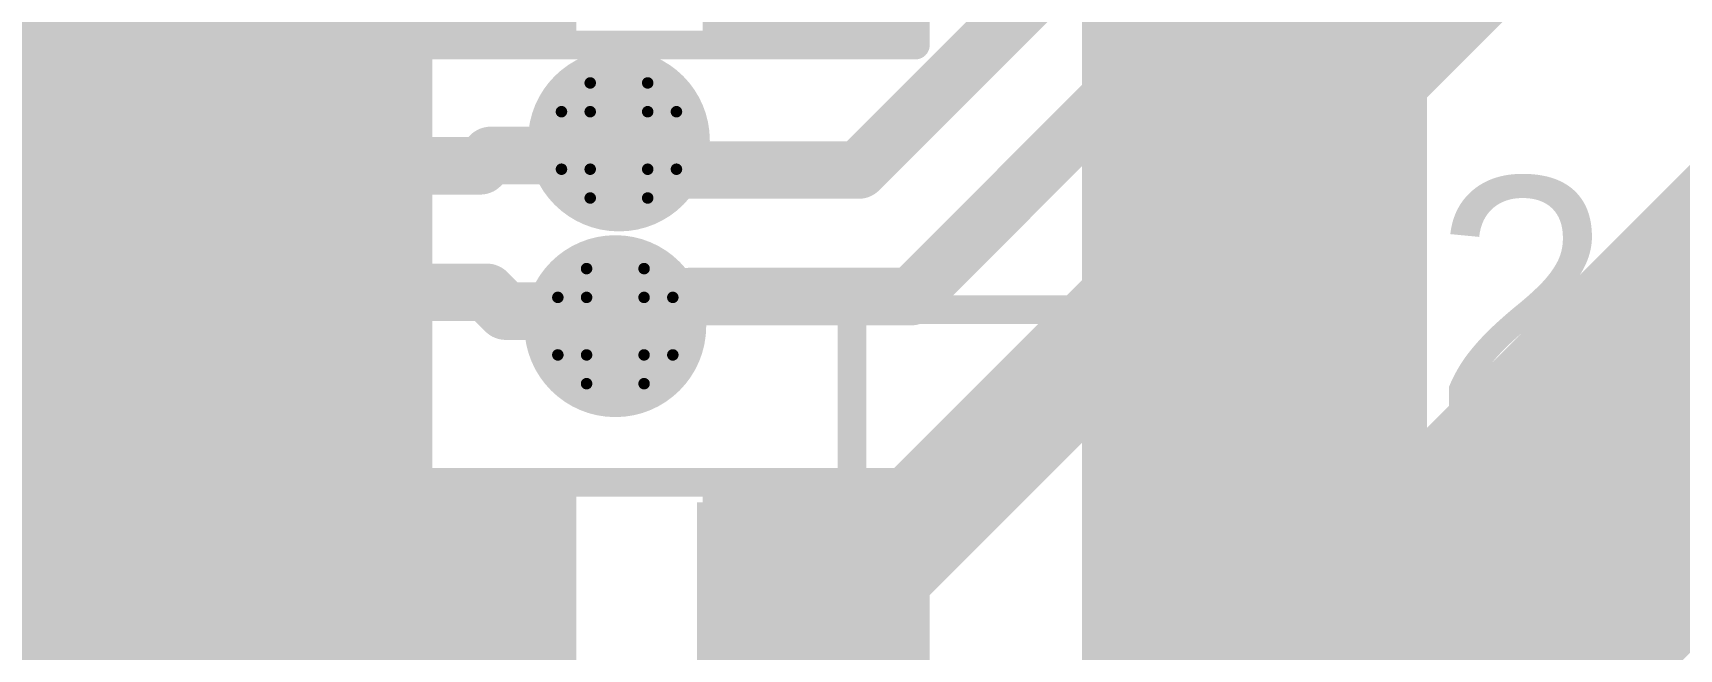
# Model space of a CAD drawing. Header units: inches. Extents: x -60 to 307, y -25 to 134.
# Drawn here: x -4.99 to 2.28, y 19.76 to 22.48 of the extents above; entities that cross this region are included whole.
import ezdxf

# ---------------------------------------------------------------- set-up
doc = ezdxf.new("R2010")
doc.units = ezdxf.units.IN
for name, color, linetype in [('BOARD OUTLINE', 216, 'Continuous'), ('Bottom Layer', 5, 'Continuous'), ('Bottom Solder', 6, 'Continuous'), ('Drill Drawing', 1, 'Continuous'), ('Top Layer', 1, 'Continuous'), ('Top Overlay', 2, 'Continuous'), ('Top Paste', 8, 'Continuous'), ('Top Solder', 216, 'Continuous'), ('Via Holes', 16, 'Continuous')]:
    doc.layers.add(name, color=color, linetype=linetype)
doc.styles.add('Arial', font='', dxfattribs={"height": 0.2})
doc.styles.get('Arial').set_extended_font_data('Arial')

# ---------------------------------------------------------------- blocks, each defined once
blk = doc.blocks.new('R___0603_19')
at = {"layer": 'Top Layer'}
for points in [[(-0.3809999999999999, 0.4445), (-0.3809999999999999, -0.4445), (-1.143, -0.4445), (-1.143, 0.4445)], [(1.143, 0.4445), (1.143, -0.4445), (0.3809999999999999, -0.4445), (0.3809999999999999, 0.4445)]]:
    blk.add_hatch(color=1, dxfattribs=at).paths.add_polyline_path(points)
at = {"layer": 'Top Paste'}
for points in [[(-0.3809999999999999, 0.4445), (-0.3809999999999999, -0.4445), (-1.143, -0.4445), (-1.143, 0.4445)], [(1.143, 0.4445), (1.143, -0.4445), (0.3809999999999999, -0.4445), (0.3809999999999999, 0.4445)]]:
    blk.add_hatch(color=8, dxfattribs=at).paths.add_polyline_path(points)
at = {"layer": 'Top Solder'}
for points in [[(-0.2794, 0.5460999999999999), (-0.2794, -0.5460999999999999), (-1.2446, -0.5460999999999999), (-1.2446, 0.5460999999999999)], [(1.2446, 0.5460999999999999), (1.2446, -0.5460999999999999), (0.2794, -0.5460999999999999), (0.2794, 0.5460999999999999)]]:
    blk.add_hatch(color=216, dxfattribs=at).paths.add_polyline_path(points)
at = {"layer": 'Top Overlay'}
for points in [[(-1.2192, 0.5334, 0.127, 0.127, 0), (-1.2192, -0.5334, 0.127, 0.127, 0)], [(1.2192, 0.5334, 0.127, 0.127, 0), (-1.2192, 0.5334, 0.127, 0.127, 0)], [(1.2192, 0.5334, 0.127, 0.127, 0), (1.2192, -0.5334, 0.127, 0.127, 0)], [(1.2192, -0.5334, 0.127, 0.127, 0), (-1.2192, -0.5334, 0.127, 0.127, 0)]]:
    blk.add_lwpolyline(points, format="xyseb", dxfattribs=at)
for points in [[(-1.25095, 0.5334, 0.0635, 0.0635, 1), (-1.18745, 0.5334, 0.0635, 0.0635, 1)], [(-1.25095, 0.5334, 0.0635, 0.0635, 1), (-1.18745, 0.5334, 0.0635, 0.0635, 1)], [(1.18745, 0.5334, 0.0635, 0.0635, 1), (1.25095, 0.5334, 0.0635, 0.0635, 1)], [(1.18745, 0.5334, 0.0635, 0.0635, 1), (1.25095, 0.5334, 0.0635, 0.0635, 1)], [(-1.25095, -0.5334, 0.0635, 0.0635, 1), (-1.18745, -0.5334, 0.0635, 0.0635, 1)], [(-1.25095, -0.5334, 0.0635, 0.0635, 1), (-1.18745, -0.5334, 0.0635, 0.0635, 1)], [(1.18745, -0.5334, 0.0635, 0.0635, 1), (1.25095, -0.5334, 0.0635, 0.0635, 1)], [(1.18745, -0.5334, 0.0635, 0.0635, 1), (1.25095, -0.5334, 0.0635, 0.0635, 1)]]:
    blk.add_lwpolyline(points, format="xyseb", close=True, dxfattribs=at)
blk = doc.blocks.new('R___0603_20')
at = {"layer": 'Top Layer'}
for points in [[(-0.3809999999999999, 0.4445), (-0.3809999999999999, -0.4445), (-1.143, -0.4445), (-1.143, 0.4445)], [(1.143, 0.4445), (1.143, -0.4445), (0.3809999999999999, -0.4445), (0.3809999999999999, 0.4445)]]:
    blk.add_hatch(color=1, dxfattribs=at).paths.add_polyline_path(points)
at = {"layer": 'Top Paste'}
for points in [[(-0.3809999999999999, 0.4445), (-0.3809999999999999, -0.4445), (-1.143, -0.4445), (-1.143, 0.4445)], [(1.143, 0.4445), (1.143, -0.4445), (0.3809999999999999, -0.4445), (0.3809999999999999, 0.4445)]]:
    blk.add_hatch(color=8, dxfattribs=at).paths.add_polyline_path(points)
at = {"layer": 'Top Solder'}
for points in [[(-0.2794, 0.5460999999999999), (-0.2794, -0.5460999999999999), (-1.2446, -0.5460999999999999), (-1.2446, 0.5460999999999999)], [(1.2446, 0.5460999999999999), (1.2446, -0.5460999999999999), (0.2794, -0.5460999999999999), (0.2794, 0.5460999999999999)]]:
    blk.add_hatch(color=216, dxfattribs=at).paths.add_polyline_path(points)
at = {"layer": 'Top Overlay'}
for points in [[(1.2192, 0.5334, 0.127, 0.127, 0), (-1.2192, 0.5334, 0.127, 0.127, 0)], [(-1.2192, 0.5334, 0.127, 0.127, 0), (-1.2192, -0.5334, 0.127, 0.127, 0)], [(1.2192, 0.5334, 0.127, 0.127, 0), (1.2192, -0.5334, 0.127, 0.127, 0)], [(1.2192, -0.5334, 0.127, 0.127, 0), (-1.2192, -0.5334, 0.127, 0.127, 0)]]:
    blk.add_lwpolyline(points, format="xyseb", dxfattribs=at)
for points in [[(-1.25095, 0.5334, 0.0635, 0.0635, 1), (-1.18745, 0.5334, 0.0635, 0.0635, 1)], [(-1.25095, 0.5334, 0.0635, 0.0635, 1), (-1.18745, 0.5334, 0.0635, 0.0635, 1)], [(1.18745, 0.5334, 0.0635, 0.0635, 1), (1.25095, 0.5334, 0.0635, 0.0635, 1)], [(1.18745, 0.5334, 0.0635, 0.0635, 1), (1.25095, 0.5334, 0.0635, 0.0635, 1)], [(-1.25095, -0.5334, 0.0635, 0.0635, 1), (-1.18745, -0.5334, 0.0635, 0.0635, 1)], [(-1.25095, -0.5334, 0.0635, 0.0635, 1), (-1.18745, -0.5334, 0.0635, 0.0635, 1)], [(1.18745, -0.5334, 0.0635, 0.0635, 1), (1.25095, -0.5334, 0.0635, 0.0635, 1)], [(1.18745, -0.5334, 0.0635, 0.0635, 1), (1.25095, -0.5334, 0.0635, 0.0635, 1)]]:
    blk.add_lwpolyline(points, format="xyseb", close=True, dxfattribs=at)

msp = doc.modelspace()

# ---------------------------------------------------------------- hatches: boundary and pattern name
at = {"layer": 'Bottom Layer'}
msp.add_hatch(color=5, dxfattribs=at).paths.add_polyline_path([(-5.9436, 18.1356), (-3.2258, 18.1356), (-3.2258, 24.13), (-5.9436, 24.13)])
h = msp.add_hatch(color=5, dxfattribs=at)
edge = h.paths.add_edge_path()
edge.add_arc((-2.40178082, 22.00676574), 0.2999994, 0, 360)
h = msp.add_hatch(color=5, dxfattribs=at)
edge = h.paths.add_edge_path()
edge.add_arc((-2.4178006, 21.18688676), 0.2999994, 0, 360)
at = {"layer": 'Bottom Solder'}
h = msp.add_hatch(color=6, dxfattribs=at)
edge = h.paths.add_edge_path()
edge.add_arc((-2.40178082, 22.00676574), 0.4015993999999999, 0, 360)
h = msp.add_hatch(color=6, dxfattribs=at)
edge = h.paths.add_edge_path()
edge.add_arc((-2.4178006, 21.18688676), 0.4015993999999999, 0, 360)
at = {"layer": 'Top Layer'}
h = msp.add_hatch(color=1, dxfattribs=at)
edge = h.paths.add_edge_path()
edge.add_arc((-2.40178082, 22.00676574), 0.2999994, 0, 360)
h = msp.add_hatch(color=1, dxfattribs=at)
edge = h.paths.add_edge_path()
edge.add_arc((-2.4178006, 21.18688676), 0.2999994, 0, 360)
msp.add_hatch(color=1, dxfattribs=at).paths.add_polyline_path([(-2.0574, 17.4879), (-1.1684, 17.4879), (-1.1684, 20.4089), (-2.0574, 20.4089)])
at = {"layer": 'Top Solder'}
h = msp.add_hatch(color=216, dxfattribs=at)
edge = h.paths.add_edge_path()
edge.add_arc((-2.40178082, 22.00676574), 0.4015993999999999, 0, 360)
h = msp.add_hatch(color=216, dxfattribs=at)
edge = h.paths.add_edge_path()
edge.add_arc((-2.4178006, 21.18688676), 0.4015993999999999, 0, 360)
at = {"layer": 'Via Holes'}
h = msp.add_hatch(color=7, dxfattribs=at)
edge = h.paths.add_edge_path()
edge.add_arc((-2.40178082, 22.00676574), 0.1499997, 0, 360)
h = msp.add_hatch(color=7, dxfattribs=at)
edge = h.paths.add_edge_path()
edge.add_arc((-2.4178006, 21.18688676), 0.1499997, 0, 360)

# ---------------------------------------------------------------- linework, layer by layer
at = {"layer": 'BOARD OUTLINE'}
msp.add_lwpolyline([(33.88973156, 54.23826084, 0.254, 0.254, -6.230382161824239), (11.98354728, 54.26044266, 0.254, 0.254, 0)], format="xyseb", dxfattribs=at)
at = {"layer": 'Bottom Layer'}
for points in [[(-1.11077248, 21.31742752, 0.254, 0.254, 0), (9.040096219999999, 31.46829622, 0.254, 0.254, 0)], [(-2.3114, 19.0754, 0.508, 0.508, 0), (9.118599999999999, 30.5054, 0.508, 0.508, 0)], [(-1.34223252, 21.87622752, 0.254, 0.254, 0), (6.02116652, 29.23962656, 0.254, 0.254, 0)], [(0.4064, 18.8976, 1.524, 1.524, 0), (3.6576, 22.1488, 1.524, 1.524, 0)], [(-2.40178082, 22.00676574, 0.254, 0.254, 0), (-2.33557826, 21.94056318, 0.254, 0.254, 0)], [(-2.33557826, 21.94056318, 0.254, 0.254, 0), (-2.14432896, 21.94056318, 0.254, 0.254, 0)], [(-2.14432896, 21.94056318, 0.254, 0.254, 0), (-2.07999076, 21.87622498, 0.254, 0.254, 0)], [(-2.07999076, 21.87622498, 0.254, 0.254, 0), (-1.72078142, 21.87622498, 0.254, 0.254, 0)], [(-1.72078142, 21.87622498, 0.254, 0.254, 0), (-1.72077888, 21.87622752, 0.254, 0.254, 0)], [(-1.72077888, 21.87622752, 0.254, 0.254, 0), (-1.34223252, 21.87622752, 0.254, 0.254, 0)], [(-2.1603462, 21.25308932, 0.254, 0.254, 0), (-2.09601054, 21.31742498, 0.254, 0.254, 0)], [(-2.09601054, 21.31742498, 0.254, 0.254, 0), (-1.48932138, 21.31742498, 0.254, 0.254, 0)], [(-1.48932138, 21.31742498, 0.254, 0.254, 0), (-1.48931884, 21.31742752, 0.254, 0.254, 0)], [(-1.48931884, 21.31742752, 0.254, 0.254, 0), (-1.11077248, 21.31742752, 0.254, 0.254, 0)], [(-2.4178006, 21.18688676, 0.254, 0.254, 0), (-2.35159804, 21.25308932, 0.254, 0.254, 0)], [(-2.35159804, 21.25308932, 0.254, 0.254, 0), (-2.1603462, 21.25308932, 0.254, 0.254, 0)]]:
    msp.add_lwpolyline(points, format="xyseb", dxfattribs=at)
for points in [[(-2.46528082, 22.00676574, 0.127, 0.127, 1), (-2.33828082, 22.00676574, 0.127, 0.127, 1)], [(-2.39907826, 21.94056318, 0.127, 0.127, 1), (-2.27207826, 21.94056318, 0.127, 0.127, 1)], [(-2.39907826, 21.94056318, 0.127, 0.127, 1), (-2.27207826, 21.94056318, 0.127, 0.127, 1)], [(-2.20782896, 21.94056318, 0.127, 0.127, 1), (-2.08082896, 21.94056318, 0.127, 0.127, 1)], [(-2.20782896, 21.94056318, 0.127, 0.127, 1), (-2.08082896, 21.94056318, 0.127, 0.127, 1)], [(-2.14349076, 21.87622498, 0.127, 0.127, 1), (-2.01649076, 21.87622498, 0.127, 0.127, 1)], [(-2.14349076, 21.87622498, 0.127, 0.127, 1), (-2.01649076, 21.87622498, 0.127, 0.127, 1)], [(-1.78428142, 21.87622498, 0.127, 0.127, 1), (-1.65728142, 21.87622498, 0.127, 0.127, 1)], [(-1.78428142, 21.87622498, 0.127, 0.127, 1), (-1.65728142, 21.87622498, 0.127, 0.127, 1)], [(-1.78427888, 21.87622752, 0.127, 0.127, 1), (-1.65727888, 21.87622752, 0.127, 0.127, 1)], [(-1.78427888, 21.87622752, 0.127, 0.127, 1), (-1.65727888, 21.87622752, 0.127, 0.127, 1)], [(-1.40573252, 21.87622752, 0.127, 0.127, 1), (-1.27873252, 21.87622752, 0.127, 0.127, 1)], [(-1.40573252, 21.87622752, 0.127, 0.127, 1), (-1.27873252, 21.87622752, 0.127, 0.127, 1)], [(-2.15951054, 21.31742498, 0.127, 0.127, 1), (-2.03251054, 21.31742498, 0.127, 0.127, 1)], [(-2.15951054, 21.31742498, 0.127, 0.127, 1), (-2.03251054, 21.31742498, 0.127, 0.127, 1)], [(-1.55282138, 21.31742498, 0.127, 0.127, 1), (-1.42582138, 21.31742498, 0.127, 0.127, 1)], [(-1.55282138, 21.31742498, 0.127, 0.127, 1), (-1.42582138, 21.31742498, 0.127, 0.127, 1)], [(-1.55281884, 21.31742752, 0.127, 0.127, 1), (-1.42581884, 21.31742752, 0.127, 0.127, 1)], [(-1.55281884, 21.31742752, 0.127, 0.127, 1), (-1.42581884, 21.31742752, 0.127, 0.127, 1)], [(-1.17427248, 21.31742752, 0.127, 0.127, 1), (-1.04727248, 21.31742752, 0.127, 0.127, 1)], [(-1.17427248, 21.31742752, 0.127, 0.127, 1), (-1.04727248, 21.31742752, 0.127, 0.127, 1)], [(-2.4813006, 21.18688676, 0.127, 0.127, 1), (-2.3543006, 21.18688676, 0.127, 0.127, 1)], [(-2.41509804, 21.25308932, 0.127, 0.127, 1), (-2.28809804, 21.25308932, 0.127, 0.127, 1)], [(-2.41509804, 21.25308932, 0.127, 0.127, 1), (-2.28809804, 21.25308932, 0.127, 0.127, 1)], [(-2.2238462, 21.25308932, 0.127, 0.127, 1), (-2.0968462, 21.25308932, 0.127, 0.127, 1)], [(-2.2238462, 21.25308932, 0.127, 0.127, 1), (-2.0968462, 21.25308932, 0.127, 0.127, 1)]]:
    msp.add_lwpolyline(points, format="xyseb", close=True, dxfattribs=at)
at = {"layer": 'Drill Drawing'}
for points in [[(-2.52878082, 22.13376574, 0.0508, 0.0508, 0), (-2.52878082, 22.26076574, 0.0508, 0.0508, 0)], [(-2.52878082, 22.26076574, 0.0508, 0.0508, 0), (-2.27478082, 22.26076574, 0.0508, 0.0508, 0)], [(-2.27478082, 22.13376574, 0.0508, 0.0508, 0), (-2.27478082, 22.26076574, 0.0508, 0.0508, 0)], [(-2.65578082, 21.87976574, 0.0508, 0.0508, 0), (-2.65578082, 22.13376574, 0.0508, 0.0508, 0)], [(-2.65578082, 22.13376574, 0.0508, 0.0508, 0), (-2.52878082, 22.13376574, 0.0508, 0.0508, 0)], [(-2.27478082, 22.13376574, 0.0508, 0.0508, 0), (-2.14778082, 22.13376574, 0.0508, 0.0508, 0)], [(-2.14778082, 21.87976574, 0.0508, 0.0508, 0), (-2.14778082, 22.13376574, 0.0508, 0.0508, 0)], [(-2.65578082, 21.87976574, 0.0508, 0.0508, 0), (-2.52878082, 21.87976574, 0.0508, 0.0508, 0)], [(-2.52878082, 21.75276574, 0.0508, 0.0508, 0), (-2.52878082, 21.87976574, 0.0508, 0.0508, 0)], [(-2.27478082, 21.87976574, 0.0508, 0.0508, 0), (-2.14778082, 21.87976574, 0.0508, 0.0508, 0)], [(-2.27478082, 21.75276574, 0.0508, 0.0508, 0), (-2.27478082, 21.87976574, 0.0508, 0.0508, 0)], [(-2.52878082, 21.75276574, 0.0508, 0.0508, 0), (-2.27478082, 21.75276574, 0.0508, 0.0508, 0)], [(-2.5448006, 21.31388676, 0.0508, 0.0508, 0), (-2.5448006, 21.44088676, 0.0508, 0.0508, 0)], [(-2.5448006, 21.44088676, 0.0508, 0.0508, 0), (-2.2908006, 21.44088676, 0.0508, 0.0508, 0)], [(-2.2908006, 21.31388676, 0.0508, 0.0508, 0), (-2.2908006, 21.44088676, 0.0508, 0.0508, 0)], [(-2.6718006, 21.05988676, 0.0508, 0.0508, 0), (-2.6718006, 21.31388676, 0.0508, 0.0508, 0)], [(-2.6718006, 21.31388676, 0.0508, 0.0508, 0), (-2.5448006, 21.31388676, 0.0508, 0.0508, 0)], [(-2.2908006, 21.31388676, 0.0508, 0.0508, 0), (-2.1638006, 21.31388676, 0.0508, 0.0508, 0)], [(-2.1638006, 21.05988676, 0.0508, 0.0508, 0), (-2.1638006, 21.31388676, 0.0508, 0.0508, 0)], [(-2.6718006, 21.05988676, 0.0508, 0.0508, 0), (-2.5448006, 21.05988676, 0.0508, 0.0508, 0)], [(-2.5448006, 20.93288676, 0.0508, 0.0508, 0), (-2.5448006, 21.05988676, 0.0508, 0.0508, 0)], [(-2.2908006, 21.05988676, 0.0508, 0.0508, 0), (-2.1638006, 21.05988676, 0.0508, 0.0508, 0)], [(-2.2908006, 20.93288676, 0.0508, 0.0508, 0), (-2.2908006, 21.05988676, 0.0508, 0.0508, 0)], [(-2.5448006, 20.93288676, 0.0508, 0.0508, 0), (-2.2908006, 20.93288676, 0.0508, 0.0508, 0)]]:
    msp.add_lwpolyline(points, format="xyseb", dxfattribs=at)
for points in [[(-2.54148082, 22.26076574, 0.0254, 0.0254, 1), (-2.51608082, 22.26076574, 0.0254, 0.0254, 1)], [(-2.54148082, 22.26076574, 0.0254, 0.0254, 1), (-2.51608082, 22.26076574, 0.0254, 0.0254, 1)], [(-2.28748082, 22.26076574, 0.0254, 0.0254, 1), (-2.26208082, 22.26076574, 0.0254, 0.0254, 1)], [(-2.28748082, 22.26076574, 0.0254, 0.0254, 1), (-2.26208082, 22.26076574, 0.0254, 0.0254, 1)], [(-2.66848082, 22.13376574, 0.0254, 0.0254, 1), (-2.64308082, 22.13376574, 0.0254, 0.0254, 1)], [(-2.66848082, 22.13376574, 0.0254, 0.0254, 1), (-2.64308082, 22.13376574, 0.0254, 0.0254, 1)], [(-2.54148082, 22.13376574, 0.0254, 0.0254, 1), (-2.51608082, 22.13376574, 0.0254, 0.0254, 1)], [(-2.54148082, 22.13376574, 0.0254, 0.0254, 1), (-2.51608082, 22.13376574, 0.0254, 0.0254, 1)], [(-2.28748082, 22.13376574, 0.0254, 0.0254, 1), (-2.26208082, 22.13376574, 0.0254, 0.0254, 1)], [(-2.28748082, 22.13376574, 0.0254, 0.0254, 1), (-2.26208082, 22.13376574, 0.0254, 0.0254, 1)], [(-2.16048082, 22.13376574, 0.0254, 0.0254, 1), (-2.13508082, 22.13376574, 0.0254, 0.0254, 1)], [(-2.16048082, 22.13376574, 0.0254, 0.0254, 1), (-2.13508082, 22.13376574, 0.0254, 0.0254, 1)], [(-2.66848082, 21.87976574, 0.0254, 0.0254, 1), (-2.64308082, 21.87976574, 0.0254, 0.0254, 1)], [(-2.66848082, 21.87976574, 0.0254, 0.0254, 1), (-2.64308082, 21.87976574, 0.0254, 0.0254, 1)], [(-2.54148082, 21.87976574, 0.0254, 0.0254, 1), (-2.51608082, 21.87976574, 0.0254, 0.0254, 1)], [(-2.54148082, 21.87976574, 0.0254, 0.0254, 1), (-2.51608082, 21.87976574, 0.0254, 0.0254, 1)], [(-2.28748082, 21.87976574, 0.0254, 0.0254, 1), (-2.26208082, 21.87976574, 0.0254, 0.0254, 1)], [(-2.28748082, 21.87976574, 0.0254, 0.0254, 1), (-2.26208082, 21.87976574, 0.0254, 0.0254, 1)], [(-2.16048082, 21.87976574, 0.0254, 0.0254, 1), (-2.13508082, 21.87976574, 0.0254, 0.0254, 1)], [(-2.16048082, 21.87976574, 0.0254, 0.0254, 1), (-2.13508082, 21.87976574, 0.0254, 0.0254, 1)], [(-2.54148082, 21.75276574, 0.0254, 0.0254, 1), (-2.51608082, 21.75276574, 0.0254, 0.0254, 1)], [(-2.54148082, 21.75276574, 0.0254, 0.0254, 1), (-2.51608082, 21.75276574, 0.0254, 0.0254, 1)], [(-2.28748082, 21.75276574, 0.0254, 0.0254, 1), (-2.26208082, 21.75276574, 0.0254, 0.0254, 1)], [(-2.28748082, 21.75276574, 0.0254, 0.0254, 1), (-2.26208082, 21.75276574, 0.0254, 0.0254, 1)], [(-2.5575006, 21.44088676, 0.0254, 0.0254, 1), (-2.5321006, 21.44088676, 0.0254, 0.0254, 1)], [(-2.5575006, 21.44088676, 0.0254, 0.0254, 1), (-2.5321006, 21.44088676, 0.0254, 0.0254, 1)], [(-2.3035006, 21.44088676, 0.0254, 0.0254, 1), (-2.2781006, 21.44088676, 0.0254, 0.0254, 1)], [(-2.3035006, 21.44088676, 0.0254, 0.0254, 1), (-2.2781006, 21.44088676, 0.0254, 0.0254, 1)], [(-2.6845006, 21.31388676, 0.0254, 0.0254, 1), (-2.6591006, 21.31388676, 0.0254, 0.0254, 1)], [(-2.6845006, 21.31388676, 0.0254, 0.0254, 1), (-2.6591006, 21.31388676, 0.0254, 0.0254, 1)], [(-2.5575006, 21.31388676, 0.0254, 0.0254, 1), (-2.5321006, 21.31388676, 0.0254, 0.0254, 1)], [(-2.5575006, 21.31388676, 0.0254, 0.0254, 1), (-2.5321006, 21.31388676, 0.0254, 0.0254, 1)], [(-2.3035006, 21.31388676, 0.0254, 0.0254, 1), (-2.2781006, 21.31388676, 0.0254, 0.0254, 1)], [(-2.3035006, 21.31388676, 0.0254, 0.0254, 1), (-2.2781006, 21.31388676, 0.0254, 0.0254, 1)], [(-2.1765006, 21.31388676, 0.0254, 0.0254, 1), (-2.1511006, 21.31388676, 0.0254, 0.0254, 1)], [(-2.1765006, 21.31388676, 0.0254, 0.0254, 1), (-2.1511006, 21.31388676, 0.0254, 0.0254, 1)], [(-2.6845006, 21.05988676, 0.0254, 0.0254, 1), (-2.6591006, 21.05988676, 0.0254, 0.0254, 1)], [(-2.6845006, 21.05988676, 0.0254, 0.0254, 1), (-2.6591006, 21.05988676, 0.0254, 0.0254, 1)], [(-2.5575006, 21.05988676, 0.0254, 0.0254, 1), (-2.5321006, 21.05988676, 0.0254, 0.0254, 1)], [(-2.5575006, 21.05988676, 0.0254, 0.0254, 1), (-2.5321006, 21.05988676, 0.0254, 0.0254, 1)], [(-2.3035006, 21.05988676, 0.0254, 0.0254, 1), (-2.2781006, 21.05988676, 0.0254, 0.0254, 1)], [(-2.3035006, 21.05988676, 0.0254, 0.0254, 1), (-2.2781006, 21.05988676, 0.0254, 0.0254, 1)], [(-2.1765006, 21.05988676, 0.0254, 0.0254, 1), (-2.1511006, 21.05988676, 0.0254, 0.0254, 1)], [(-2.1765006, 21.05988676, 0.0254, 0.0254, 1), (-2.1511006, 21.05988676, 0.0254, 0.0254, 1)], [(-2.5575006, 20.93288676, 0.0254, 0.0254, 1), (-2.5321006, 20.93288676, 0.0254, 0.0254, 1)], [(-2.5575006, 20.93288676, 0.0254, 0.0254, 1), (-2.5321006, 20.93288676, 0.0254, 0.0254, 1)], [(-2.3035006, 20.93288676, 0.0254, 0.0254, 1), (-2.2781006, 20.93288676, 0.0254, 0.0254, 1)], [(-2.3035006, 20.93288676, 0.0254, 0.0254, 1), (-2.2781006, 20.93288676, 0.0254, 0.0254, 1)]]:
    msp.add_lwpolyline(points, format="xyseb", close=True, dxfattribs=at)
at = {"layer": 'Top Layer'}
for points in [[(0.4064, 18.8976, 1.524, 1.524, 0), (0.4064, 26.48846112, 1.524, 1.524, 0)], [(-3.68320066, 22.35179934, 0.254, 0.254, 0), (-3.3909, 22.6441, 0.254, 0.254, 0)], [(-5.711799599999999, 22.35179934, 0.254, 0.254, 0), (-3.68320066, 22.35179934, 0.254, 0.254, 0)], [(-2.46798338, 21.94056318, 0.254, 0.254, 0), (-2.40178082, 22.00676574, 0.254, 0.254, 0)], [(-3.01451772, 21.89480254, 0.254, 0.254, 0), (-2.96875708, 21.94056318, 0.254, 0.254, 0)], [(-2.96875708, 21.94056318, 0.254, 0.254, 0), (-2.46798338, 21.94056318, 0.254, 0.254, 0)], [(-5.496549839999999, 21.89480254, 0.254, 0.254, 0), (-3.01451772, 21.89480254, 0.254, 0.254, 0)], [(-5.711799599999999, 21.33600254, 0.254, 0.254, 0), (-2.98506388, 21.33600254, 0.254, 0.254, 0)], [(-2.98506388, 21.33600254, 0.254, 0.254, 0), (-2.90215066, 21.25308932, 0.254, 0.254, 0)], [(-2.90215066, 21.25308932, 0.254, 0.254, 0), (-2.48400316, 21.25308932, 0.254, 0.254, 0)], [(-2.48400316, 21.25308932, 0.254, 0.254, 0), (-2.4178006, 21.18688676, 0.254, 0.254, 0)], [(-3.0734, 19.9009, 0.254, 0.254, 0), (-3.0734, 19.9644, 0.254, 0.254, 0)], [(-1.8034, 19.7104, 0.254, 0.254, 0), (-1.5494, 19.9644, 0.254, 0.254, 0)], [(-3.4544, 19.5199, 0.254, 0.254, 0), (-3.0734, 19.9009, 0.254, 0.254, 0)]]:
    msp.add_lwpolyline(points, format="xyseb", dxfattribs=at)
for points in [[(-3.74670066, 22.35179934, 0.127, 0.127, 1), (-3.619700659999999, 22.35179934, 0.127, 0.127, 1)], [(-3.74670066, 22.35179934, 0.127, 0.127, 1), (-3.619700659999999, 22.35179934, 0.127, 0.127, 1)], [(-2.46528082, 22.00676574, 0.127, 0.127, 1), (-2.33828082, 22.00676574, 0.127, 0.127, 1)], [(-3.03225708, 21.94056318, 0.127, 0.127, 1), (-2.90525708, 21.94056318, 0.127, 0.127, 1)], [(-3.03225708, 21.94056318, 0.127, 0.127, 1), (-2.90525708, 21.94056318, 0.127, 0.127, 1)], [(-2.53148338, 21.94056318, 0.127, 0.127, 1), (-2.40448338, 21.94056318, 0.127, 0.127, 1)], [(-2.53148338, 21.94056318, 0.127, 0.127, 1), (-2.40448338, 21.94056318, 0.127, 0.127, 1)], [(-3.07801772, 21.89480254, 0.127, 0.127, 1), (-2.95101772, 21.89480254, 0.127, 0.127, 1)], [(-3.07801772, 21.89480254, 0.127, 0.127, 1), (-2.95101772, 21.89480254, 0.127, 0.127, 1)], [(-3.04856388, 21.33600254, 0.127, 0.127, 1), (-2.92156388, 21.33600254, 0.127, 0.127, 1)], [(-3.04856388, 21.33600254, 0.127, 0.127, 1), (-2.92156388, 21.33600254, 0.127, 0.127, 1)], [(-2.96565066, 21.25308932, 0.127, 0.127, 1), (-2.83865066, 21.25308932, 0.127, 0.127, 1)], [(-2.96565066, 21.25308932, 0.127, 0.127, 1), (-2.83865066, 21.25308932, 0.127, 0.127, 1)], [(-2.54750316, 21.25308932, 0.127, 0.127, 1), (-2.42050316, 21.25308932, 0.127, 0.127, 1)], [(-2.54750316, 21.25308932, 0.127, 0.127, 1), (-2.42050316, 21.25308932, 0.127, 0.127, 1)], [(-2.4813006, 21.18688676, 0.127, 0.127, 1), (-2.3543006, 21.18688676, 0.127, 0.127, 1)], [(-3.1369, 19.9644, 0.127, 0.127, 1), (-3.0099, 19.9644, 0.127, 0.127, 1)], [(-1.6129, 19.9644, 0.127, 0.127, 1), (-1.4859, 19.9644, 0.127, 0.127, 1)], [(-3.1369, 19.9009, 0.127, 0.127, 1), (-3.0099, 19.9009, 0.127, 0.127, 1)], [(-3.1369, 19.9009, 0.127, 0.127, 1), (-3.0099, 19.9009, 0.127, 0.127, 1)], [(-1.8669, 19.7104, 0.127, 0.127, 1), (-1.7399, 19.7104, 0.127, 0.127, 1)]]:
    msp.add_lwpolyline(points, format="xyseb", close=True, dxfattribs=at)
at = {"layer": 'Top Overlay'}
for points in [[(-1.3716, 21.2598, 0.127, 0.127, 0), (-0.1016, 21.2598, 0.127, 0.127, 0)], [(-1.3716, 20.4978, 0.127, 0.127, 0), (-1.3716, 21.2598, 0.127, 0.127, 0)], [(-1.3716, 20.4978, 0.127, 0.127, 0), (-1.35446008, 20.4978, 0.127, 0.127, 0)]]:
    msp.add_lwpolyline(points, format="xyseb", dxfattribs=at)
for points in [[(-1.40335, 21.2598, 0.0635, 0.0635, 1), (-1.33985, 21.2598, 0.0635, 0.0635, 1)], [(-1.40335, 21.2598, 0.0635, 0.0635, 1), (-1.33985, 21.2598, 0.0635, 0.0635, 1)], [(-0.13335, 21.2598, 0.0635, 0.0635, 1), (-0.06985, 21.2598, 0.0635, 0.0635, 1)], [(-1.40335, 20.4978, 0.0635, 0.0635, 1), (-1.33985, 20.4978, 0.0635, 0.0635, 1)], [(-1.40335, 20.4978, 0.0635, 0.0635, 1), (-1.33985, 20.4978, 0.0635, 0.0635, 1)], [(-1.38621008, 20.4978, 0.0635, 0.0635, 1), (-1.32271008, 20.4978, 0.0635, 0.0635, 1)]]:
    msp.add_lwpolyline(points, format="xyseb", close=True, dxfattribs=at)

# ---------------------------------------------------------------- block references
at = {"rotation": 180}
for name, p in [('R___0603_20', (-2.3114, 22.9616)), ('R___0603_19', (-2.3114, 19.9644))]:
    msp.add_blockref(name, p, dxfattribs=at)

# ---------------------------------------------------------------- texts
at = {"layer": 'Top Overlay', "style": 'Arial'}
for s, p in [('R2', (0.1696085, 20.8281651)), ('C2', (0.0934085, 19.4311651))]:
    msp.add_text(s, height=1.016, dxfattribs=at).set_placement(p)
msp.add_text('D1', height=1.016, rotation=90, dxfattribs=at).set_placement((-3.810165099999999, 19.2618868))

doc.saveas('drawing.dxf')
